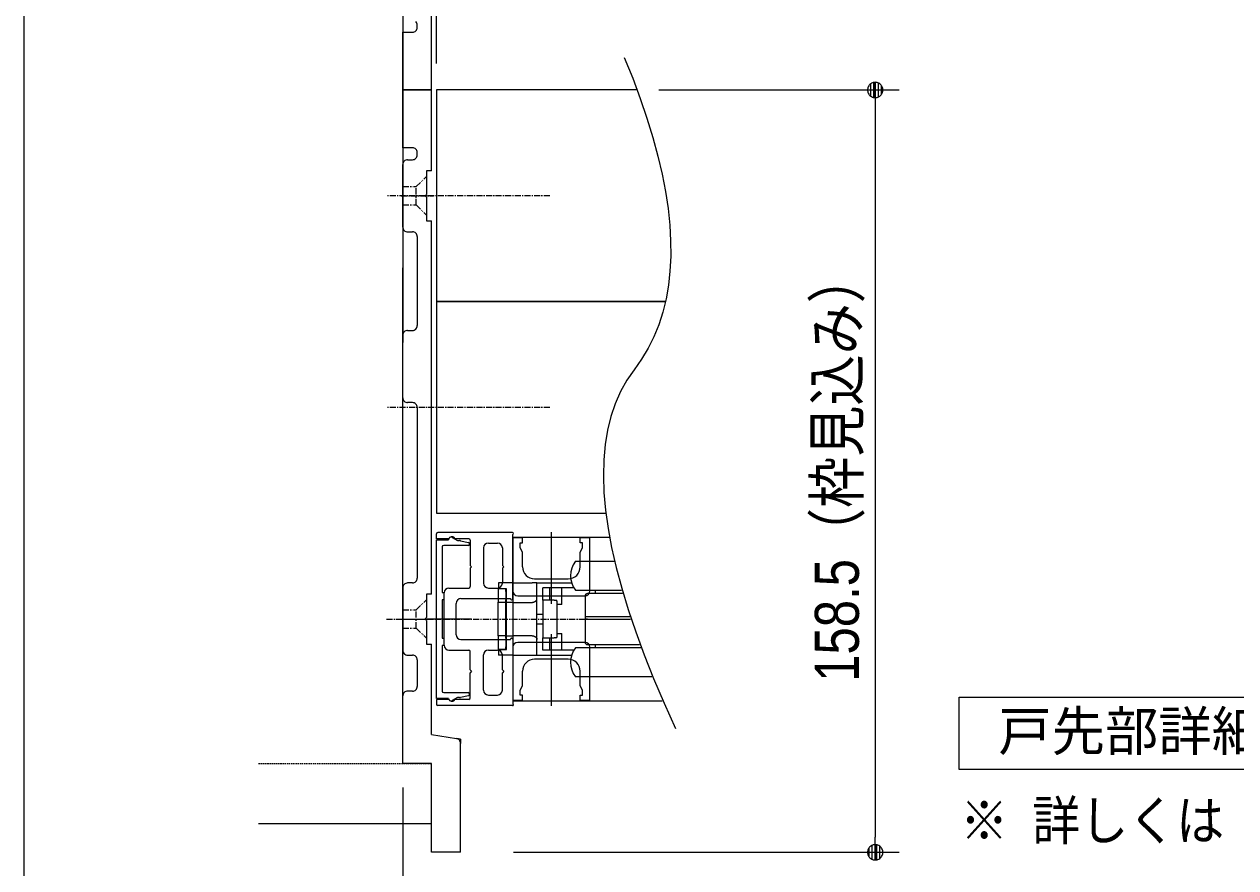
# Model space of a CAD drawing. Units: millimetres, scale not verified. Extents: x -6062 to 6062, y -3045 to 3045.
# Drawn here: x -5788 to -4779, y 1642 to 2344 of the extents above; entities that cross this region are included whole.
import ezdxf
from ezdxf.enums import TextEntityAlignment as Align

# ---------------------------------------------------------------- set-up
doc = ezdxf.new("R2010")
doc.units = ezdxf.units.MM
doc.header["$LTSCALE"] = 20
for name, pattern in [('CHAIN1', [8, 5, -1, 1, -1]), ('DASHED1', [1.8, 1.2, -0.6]), ('DOUBLE_CHAIN1', [8.8, 5, -1, 0.6, -0.6, 0.6, -1])]:
    doc.linetypes.add(name, pattern=pattern)
for name, color, linetype, lineweight in [('0-0_2寸法-1', 7, 'Continuous', 9), ('0-1_0', 7, 'Continuous', 9), ('0-2_2寸法-3', 7, 'Continuous', 9), ('0-3_2寸法-2', 7, 'Continuous', 9), ('0-4_3一般', 7, 'Continuous', 9), ('0-5_1図面枠', 7, 'Continuous', 9)]:
    doc.layers.add(name, color=color, linetype=linetype, lineweight=lineweight)
doc.styles.add('ＭＳ ゴシック', font='')
doc.styles.add('ＭＳ Ｐゴシック', font='')
doc.styles.get('ＭＳ ゴシック').set_extended_font_data('MS Gothic')
doc.styles.get('ＭＳ Ｐゴシック').set_extended_font_data('MS PGothic')

# ---------------------------------------------------------------- blocks, each defined once
blk = doc.blocks.new('_Dot')
at = {"layer": '0-1_0'}
for p, q in [((-10, 0), (-20, 0)), ((9.78, 2), (-9.78, 2)), ((7.99, 6), (-7.99, 6)), ((9.16, -3.98), (-9.16, -3.98)), ((6, -7.98), (-6, -7.98))]:
    blk.add_line(p, q, dxfattribs=at)
for points in [[(10, 0), (9.92, 1.25), (9.69, 2.49), (9.3, 3.68), (8.76, 4.82), (8.09, 5.88), (7.29, 6.85), (6.37, 7.71), (5.36, 8.44), (4.26, 9.05), (3.09, 9.51), (1.87, 9.82), (0.63, 9.98), (-0.63, 9.98), (-1.87, 9.82), (-3.09, 9.51), (-4.26, 9.05), (-5.36, 8.44), (-6.37, 7.71), (-7.29, 6.85), (-8.09, 5.88), (-8.76, 4.82), (-9.3, 3.68), (-9.69, 2.49), (-9.92, 1.25), (-10, 0), (0, 0)], [(-10, 0), (-9.92, -1.25), (-9.69, -2.49), (-9.3, -3.68), (-8.76, -4.82), (-8.09, -5.88), (-7.29, -6.85), (-6.37, -7.71), (-5.36, -8.44), (-4.26, -9.05), (-3.09, -9.51), (-1.87, -9.82), (-0.63, -9.98), (0.63, -9.98), (1.87, -9.82), (3.09, -9.51), (4.26, -9.05), (5.36, -8.44), (6.37, -7.71), (7.29, -6.85), (8.09, -5.88), (8.76, -4.82), (9.3, -3.68), (9.69, -2.49), (9.92, -1.25), (10, 0), (0, 0)]]:
    blk.add_lwpolyline(points, close=True, dxfattribs=at)
blk = doc.blocks.new('グループ-2')
at = {"layer": '0-2_2寸法-3'}
blk.add_lwpolyline([(-55439.7, 34474.8), (-64439.7, 34474.8), (-64439.7, 35674.8), (-55439.7, 35674.8)], close=True, dxfattribs=at)
at = {"layer": '0-2_2寸法-3', "style": 'ＭＳ ゴシック'}
blk.add_text('戸先部詳細図 1/5', height=650.9, dxfattribs=at).set_placement((-63791.8, 34592.4), align=Align.BOTTOM_LEFT)
blk = doc.blocks.new('グループ-3')
at = {"layer": '0-4_3一般'}
for p, q in [((-73700, 49976.9), (-73700, 41576.9)), ((-73220, 45776.9), (-73220, 47120.9)), ((-73460, 46816.9), (-73460, 46856.9)), ((-73700, 46736.9), (-73540, 46736.9)), ((-73700, 45776.9), (-73700, 46736.9)), ((-73700, 45776.9), (-73220, 45776.9)), ((-73700, 44816.9), (-73700, 45776.9)), ((-73540, 44816.9), (-73700, 44816.9)), ((-73620, 44616.9), (-73540, 44616.9)), ((-73460, 44696.9), (-73460, 44736.9)), ((-73700, 43496.9), (-73700, 44536.9)), ((-73220, 44432.9), (-73308, 44432.9)), ((-73308, 44432.9), (-73308, 44040.9)), ((-73332, 44016.9), (-73308, 44040.9)), ((-73332, 44016.9), (-73308, 44040.9)), ((-73308, 43992.9), (-73332, 44016.9)), ((-73308, 43992.9), (-73332, 44016.9)), ((-73308, 43992.9), (-73308, 43600.9)), ((-73308, 43600.9), (-73220, 43600.9)), ((-73220, 37392.9), (-73220, 43600.9)), ((-73620, 43416.9), (-73540, 43416.9)), ((-73460, 43336.9), (-73460, 41856.9)), ((-73700, 41696.9), (-73700, 42816.9)), ((-73620, 41776.9), (-73540, 41776.9)), ((-73700, 40656.9), (-73700, 41696.9)), ((-73700, 34736.9), (-73700, 40656.9)), ((-73540, 40576.9), (-73620, 40576.9)), ((-73460, 40496.9), (-73460, 37656.9)), ((-73540, 37576.9), (-73620, 37576.9)), ((-73700, 37496.9), (-73700, 36456.9)), ((-73220, 37392.9), (-73308, 37392.9)), ((-73308, 37392.9), (-73308, 37000.9)), ((-73308, 36952.9), (-73308, 36560.9)), ((-73308, 36560.9), (-73220, 36560.9)), ((-73220, 35056.9), (-73220, 36560.9)), ((-73620, 36376.9), (-73540, 36376.9)), ((-73460, 36296.9), (-73460, 35856.9)), ((-73700, 34576.9), (-73700, 35696.9)), ((-73540, 35776.9), (-73620, 35776.9)), ((-73220, 35056.9), (-72806.8, 34988)), ((-72740, 33096.9), (-72740, 34909.1)), ((-73220, 34576.9), (-73700, 34576.9)), ((-73220, 33096.9), (-73220, 34576.9)), ((-76100, 33576.9), (-73220, 33576.9)), ((-72740, 33096.9), (-73220, 33096.9))]:
    blk.add_line(p, q, dxfattribs=at)
at = {"layer": '0-4_3一般', "linetype": 'DOUBLE_CHAIN1'}
for p, q in [((-73700, 44168.9), (-73476, 44168.9)), ((-73476, 44168.9), (-73308, 44336.9)), ((-73476, 43864.9), (-73476, 44168.9)), ((-73700, 43864.9), (-73476, 43864.9)), ((-73476, 43864.9), (-73308, 43696.9)), ((-73700, 37128.9), (-73476, 37128.9)), ((-73476, 36824.9), (-73308, 36656.9)), ((-72740, 34976.9), (-72806.8, 34988)), ((-72740, 34976.9), (-72740, 34909.1))]:
    blk.add_line(p, q, dxfattribs=at)
at = {"layer": '0-4_3一般', "linetype": 'CHAIN1'}
for p, q in [((-73727.9, 44016.9), (-73189.5, 44016.9)), ((-73727.9, 36976.9), (-73189.5, 36976.9))]:
    blk.add_line(p, q, dxfattribs=at)
at = {"layer": '0-4_3一般', "linetype": 'DASHED1'}
blk.add_line((-76100, 34576.9), (-73220, 34576.9), dxfattribs=at)
at = {"layer": '0-4_3一般'}
for points in [[(-73220, 44432.9), (-73220, 45776.9), (-73700, 45776.9)], [(-73308, 36952.9), (-73332, 36976.9), (-73308, 37000.9)]]:
    blk.add_lwpolyline(points, dxfattribs=at)
at = {"layer": '0-4_3一般', "linetype": 'DOUBLE_CHAIN1'}
blk.add_lwpolyline([(-73700, 36824.9), (-73476, 36824.9), (-73476, 37128.9), (-73308, 37296.9)], dxfattribs=at)
at = {"layer": '0-4_3一般'}
for centre, start, end in [((-73540, 46856.9), 0, 45), ((-73540, 46816.9), 315, 0), ((-73540, 46816.9), 270, 315), ((-73540, 44736.9), 45, 90), ((-73540, 44736.9), 0, 45), ((-73620, 44536.9), 135, 180), ((-73620, 44536.9), 90, 135), ((-73540, 44696.9), 270, 315), ((-73540, 44696.9), 315, 0), ((-73620, 43496.9), 180, 225), ((-73620, 43496.9), 225, 270), ((-73540, 43336.9), 45, 90), ((-73540, 43336.9), 0, 45), ((-73620, 41696.9), 135, 180), ((-73620, 41696.9), 90, 135), ((-73540, 41856.9), 270, 315), ((-73540, 41856.9), 315, 0), ((-73620, 40656.9), 180, 225), ((-73620, 40656.9), 225, 270), ((-73540, 40496.9), 45, 90), ((-73540, 40496.9), 0, 45), ((-73620, 37496.9), 135, 180), ((-73620, 37496.9), 90, 135), ((-73540, 37656.9), 270, 315), ((-73540, 37656.9), 315, 0), ((-73620, 36456.9), 180, 225), ((-73620, 36456.9), 225, 270), ((-73540, 36296.9), 45, 90), ((-73540, 36296.9), 0, 45), ((-73620, 35696.9), 135, 180), ((-73620, 35696.9), 90, 135), ((-73540, 35856.9), 270, 315), ((-73540, 35856.9), 315, 0), ((-72820, 34909.1), 40.26884, 80.53768), ((-72820, 34909.1), 0, 40.26884)]:
    blk.add_arc(centre, 80, start, end, dxfattribs=at)
blk = doc.blocks.new('グループ-4')
at = {"layer": '0-4_3一般'}
for p, q in [((-73140, 38312.9), (-73140, 38392.9)), ((-72943.9, 38312.9), (-73140, 38312.9)), ((-71876, 38416.9), (-73116, 38416.9)), ((-72604, 38312.9), (-72833.4, 38312.9)), ((-71868, 37312.9), (-71868, 38384.9)), ((-71868, 38336.9), (-71868, 35616.9)), ((-71868, 38336.9), (-70265.6, 38336.9)), ((-71708, 38324.9), (-71868, 38324.9)), ((-71868, 38324.9), (-71868, 37444.9)), ((-71860, 38398.7), (-71860, 38400.9)), ((-71708, 38244.9), (-71708, 38324.9)), ((-71228, 37227.6), (-71228, 38419.6)), ((-70748, 38244.9), (-70748, 38324.9)), ((-70588, 38324.9), (-70748, 38324.9)), ((-70588, 37444.9), (-70588, 38324.9)), ((-73044, 38176.9), (-73044, 37416.9)), ((-72612, 38200.9), (-73020, 38200.9)), ((-72740.2, 38279.3), (-72607.3, 38252.7)), ((-72588, 38229.2), (-72588, 38224.9)), ((-72580, 38288.9), (-72580, 37868.9)), ((-72356, 38160.9), (-72356, 37572.9)), ((-72276, 38240.9), (-72124, 38240.9)), ((-72044, 38160.9), (-72044, 37868.9)), ((-71748, 38244.9), (-71708, 38244.9)), ((-71748, 38164.9), (-71748, 38244.9)), ((-71708, 38084.9), (-71748, 38164.9)), ((-70708, 38244.9), (-70748, 38244.9)), ((-70748, 38084.9), (-70708, 38164.9)), ((-70708, 38164.9), (-70708, 38244.9)), ((-71708, 37844.9), (-71708, 38084.9)), ((-70828, 37936.9), (-70183.5, 37936.9)), ((-70748, 37844.9), (-70748, 38084.9)), ((-72580, 37868.9), (-72556, 37844.9)), ((-72556, 37844.9), (-72580, 37820.9)), ((-72580, 37820.9), (-72580, 37516.9)), ((-72044, 37868.9), (-72020, 37844.9)), ((-72020, 37844.9), (-72044, 37820.9)), ((-72044, 37820.9), (-72044, 37572.9)), ((-72108, 37576.9), (-72108, 37480.9)), ((-71868, 37576.9), (-72108, 37576.9)), ((-71868, 37576.9), (-71868, 37256.9)), ((-71868, 37576.9), (-71548, 37576.9)), ((-71508, 37644.9), (-70948, 37644.9)), ((-71468, 37576.9), (-70889.6, 37576.9)), ((-73012, 36540.9), (-73012, 37412.9)), ((-72932, 37492.9), (-72604, 37492.9)), ((-72732, 37316.9), (-71908, 37316.9)), ((-72276, 37492.9), (-72124, 37492.9)), ((-71988, 37476.9), (-72116, 37476.9)), ((-72116, 37476.9), (-72116, 37436.9)), ((-72116, 37436.9), (-72116, 37296.9)), ((-71972, 37480.9), (-72108, 37480.9)), ((-71988, 37436.9), (-71988, 37476.9)), ((-71988, 37476.9), (-71972, 37476.9)), ((-71988, 37436.9), (-71988, 37296.9)), ((-71972, 37256.9), (-71972, 37480.9)), ((-71908, 37316.9), (-71908, 37312.9)), ((-71788, 37364.9), (-70668, 37364.9)), ((-71468.1, 37313.5), (-71468, 37316.3)), ((-71252, 37496.9), (-71372, 37496.9)), ((-71372, 37288.9), (-71372, 37496.9)), ((-71252, 37288.9), (-71252, 37496.9)), ((-71052, 37496.9), (-71252, 37496.9)), ((-71052, 37216.9), (-71052, 37496.9)), ((-70854.4, 37496.9), (-71052, 37496.9)), ((-70828, 37456.9), (-70059, 37456.9)), ((-70042.9, 37400.9), (-70628, 37400.9)), ((-70492, 37400.9), (-70492, 37456.9)), ((-73044, 37296.9), (-73044, 36656.9)), ((-72812, 36716.9), (-72812, 37236.9)), ((-72116, 37296.9), (-72116, 37256.9)), ((-72116, 36696.9), (-72116, 37256.9)), ((-71988, 36696.9), (-71988, 37256.9)), ((-71972, 37256.9), (-71868, 37256.9)), ((-71972, 36696.9), (-71972, 37256.9)), ((-71892, 37296.9), (-71884, 37296.9)), ((-71868, 37256.9), (-71868, 37254)), ((-71868, 37254), (-71548, 37254)), ((-71372, 37278.2), (-71372, 37268.3)), ((-71183.2, 37288.9), (-71156, 37288.9)), ((-71132, 36688.9), (-71132, 37264.9)), ((-71052, 37216.9), (-71132, 37216.9)), ((-72821.4, 36976.9), (-73301.4, 36976.9)), ((-72556, 36976.9), (-73177.9, 36976.9)), ((-71468, 37056.9), (-71372, 37056.9)), ((-71468, 36896.9), (-71372, 36896.9)), ((-70668, 37016.9), (-70668, 36976.9)), ((-70668, 36976.9), (-70668, 36592.9)), ((-70628, 36976.9), (-70668, 36976.9)), ((-70628, 37016.9), (-69924, 37016.9)), ((-70628, 36976.9), (-69910.7, 36976.9)), ((-71988, 36696.9), (-72116, 36696.9)), ((-72116, 36696.9), (-72116, 36656.9)), ((-71988, 36656.9), (-71988, 36696.9)), ((-71548, 36699.8), (-71868, 36699.8)), ((-71868, 36699.8), (-71868, 36696.9)), ((-71228, 35534.1), (-71228, 36726.1)), ((-71132, 36736.9), (-71052, 36736.9)), ((-71052, 36456.9), (-71052, 36736.9)), ((-73044, 36536.9), (-73044, 35776.9)), ((-72116, 36656.9), (-72116, 36516.9)), ((-72116, 36516.9), (-72116, 36476.9)), ((-71988, 36656.9), (-71988, 36516.9)), ((-71988, 36476.9), (-71988, 36516.9)), ((-71892, 36656.9), (-71884, 36656.9)), ((-71868, 36640.9), (-71868, 35568.9)), ((-71868, 36508.9), (-71868, 35628.9)), ((-70668, 36588.9), (-71788, 36588.9)), ((-71468.1, 36640.2), (-71468, 36637.5)), ((-71468, 36376.9), (-71468, 36637.5)), ((-71372, 36675.5), (-71372, 36664.9)), ((-71372, 36664.9), (-71183.2, 36664.9)), ((-71252, 36456.9), (-71252, 36664.9)), ((-71156, 36664.9), (-71183.2, 36664.9)), ((-69741.8, 36496.9), (-70828, 36496.9)), ((-70628, 36552.9), (-69762.6, 36552.9)), ((-70588, 35628.9), (-70588, 36508.9)), ((-70492, 36496.9), (-70492, 36552.9)), ((-72932, 36460.9), (-72604, 36460.9)), ((-72580, 36132.9), (-72580, 36436.9)), ((-72356, 35792.9), (-72356, 36380.9)), ((-72276, 36460.9), (-72124, 36460.9)), ((-72116, 36476.9), (-71988, 36476.9)), ((-72108, 36472.9), (-72108, 36376.9)), ((-72044, 36132.9), (-72044, 36380.9)), ((-71988, 36476.9), (-71972, 36476.9)), ((-71868, 36376.9), (-71548, 36376.9)), ((-71548, 36376.9), (-71468, 36376.9)), ((-70948, 36308.9), (-71508, 36308.9)), ((-71468, 36376.9), (-70889.6, 36376.9)), ((-71052, 36456.9), (-71252, 36456.9)), ((-70854.4, 36456.9), (-71052, 36456.9)), ((-72580, 36132.9), (-72556, 36108.9)), ((-72556, 36108.9), (-72580, 36084.9)), ((-72044, 36132.9), (-72020, 36108.9)), ((-72020, 36108.9), (-72044, 36084.9)), ((-71708, 35868.9), (-71708, 36108.9)), ((-70748, 35868.9), (-70748, 36108.9)), ((-72580, 35664.9), (-72580, 36084.9)), ((-72044, 35792.9), (-72044, 36084.9)), ((-69554.7, 36016.9), (-70828, 36016.9)), ((-73020, 35752.9), (-72612, 35752.9)), ((-72607.3, 35701), (-72740.2, 35674.4)), ((-72588, 35728.9), (-72588, 35724.6)), ((-72276, 35712.9), (-72124, 35712.9)), ((-71748, 35788.9), (-71708, 35868.9)), ((-71748, 35708.9), (-71748, 35788.9)), ((-71708, 35708.9), (-71748, 35708.9)), ((-71708, 35628.9), (-71708, 35708.9)), ((-70708, 35788.9), (-70748, 35868.9)), ((-70748, 35708.9), (-70708, 35708.9)), ((-70748, 35628.9), (-70748, 35708.9)), ((-70708, 35708.9), (-70708, 35788.9)), ((-73140, 35640.9), (-73140, 35560.9)), ((-72943.9, 35640.9), (-73140, 35640.9)), ((-71876, 35536.9), (-73116, 35536.9)), ((-72604, 35640.9), (-72833.4, 35640.9)), ((-71868, 35628.9), (-71708, 35628.9)), ((-71868, 35616.9), (-69386.7, 35616.9)), ((-71860, 35555), (-71860, 35552.9)), ((-70748, 35628.9), (-70588, 35628.9))]:
    blk.add_line(p, q, dxfattribs=at)
at = {"layer": '0-4_3一般', "linetype": 'CHAIN1'}
blk.add_line((-73969.9, 36976.9), (-69910.7, 36976.9), dxfattribs=at)
at = {"layer": '0-4_3一般'}
for points in [[(-72880, 38331.5), (-72792.3, 38280.9), (-72755.9, 38280.9)], [(-72940, 35656.9), (-73140, 35656.9), (-73140, 38296.9), (-72940, 38296.9)], [(-71468, 36637.5), (-71468, 37316.3), (-71468, 37576.9), (-71548, 37576.9)], [(-73044, 37416.9), (-73020, 37416.9), (-73020, 37296.9), (-73044, 37296.9)], [(-71548, 37254), (-71545.2, 37254.2), (-71542.5, 37254.6), (-71539.7, 37254.9), (-71537, 37255.4), (-71534.2, 37255.9), (-71531.5, 37256.5), (-71528.8, 37257.2), (-71526.1, 37257.9), (-71523.4, 37258.7), (-71520.7, 37259.6), (-71518, 37260.5), (-71515.3, 37261.5), (-71512.6, 37262.6), (-71510, 37263.8), (-71507.3, 37265), (-71504.7, 37266.3), (-71502, 37267.7), (-71499.4, 37269.1), (-71496.8, 37270.7), (-71494.2, 37272.3), (-71491.6, 37273.9), (-71489.2, 37275.6), (-71486.9, 37277.4), (-71484.8, 37279.2), (-71482.7, 37281.1), (-71480.8, 37283), (-71479.1, 37285), (-71477.5, 37287.1), (-71475.9, 37289.2), (-71474.6, 37291.4), (-71473.3, 37293.6), (-71472.2, 37295.9), (-71471.2, 37298.2), (-71470.4, 37300.6), (-71469.7, 37303.1), (-71469.1, 37305.6), (-71468.6, 37308.2), (-71468.3, 37310.8), (-71468.1, 37313.5)], [(-70668, 37360.9), (-70668, 37016.9), (-70628, 37016.9)], [(-72116, 37256.9), (-71988, 37256.9), (-71988, 37296.9)], [(-71183.2, 37288.9), (-71372, 37288.9), (-71372, 37278.2)], [(-71372, 37268.3), (-71372, 36685.4), (-71372, 36675.5)], [(-72108, 36472.9), (-71972, 36472.9), (-71972, 36696.9), (-71868, 36696.9), (-71868, 36376.9), (-72108, 36376.9)], [(-71548, 36699.8), (-71545.2, 36699.5), (-71542.5, 36699.2), (-71539.7, 36698.8), (-71537, 36698.4), (-71534.2, 36697.9), (-71531.5, 36697.3), (-71528.8, 36696.6), (-71526.1, 36695.9), (-71523.4, 36695.1), (-71520.7, 36694.2), (-71518, 36693.2), (-71515.3, 36692.2), (-71512.6, 36691.1), (-71510, 36690), (-71507.3, 36688.7), (-71504.7, 36687.4), (-71502, 36686.1), (-71499.4, 36684.6), (-71496.8, 36683.1), (-71494.2, 36681.5), (-71491.6, 36679.9), (-71489.2, 36678.2), (-71486.9, 36676.4), (-71484.8, 36674.6), (-71482.7, 36672.7), (-71480.8, 36670.7), (-71479.1, 36668.7), (-71477.5, 36666.7), (-71475.9, 36664.6), (-71474.6, 36662.4), (-71473.3, 36660.2), (-71472.2, 36657.9), (-71471.2, 36655.5), (-71470.4, 36653.1), (-71469.7, 36650.7), (-71469.1, 36648.1), (-71468.6, 36645.6), (-71468.3, 36642.9), (-71468.1, 36640.2)], [(-73044, 36656.9), (-73020, 36656.9), (-73020, 36536.9), (-73044, 36536.9)], [(-72732, 36636.9), (-71908, 36636.9), (-71908, 36640.9)], [(-71252, 36456.9), (-71372, 36456.9), (-71372, 36664.9)], [(-72755.9, 35672.9), (-72792.3, 35672.9), (-72880, 35622.2)]]:
    blk.add_lwpolyline(points, dxfattribs=at)
for centre, radius, start, end in [((-73116, 38392.9), 24, 90, 180), ((-72943.9, 38328.9), 16, 270, 326.25101), ((-72900, 38296.9), 40, 60, 180), ((-72884, 38288.9), 56, 25.37693, 146.25101), ((-72604, 38288.9), 24, 0, 90), ((-71876, 38400.9), 16, 0, 90), ((-71876, 38398.7), 16, 300, 0), ((-73020, 38176.9), 24, 90, 180), ((-72755.9, 38200.9), 80, 78.69007, 90), ((-72612, 38224.9), 24, 270, 0), ((-72612, 38229.2), 24, 0, 78.69007), ((-72276, 38160.9), 80, 90, 180), ((-72124, 38160.9), 80, 0, 90), ((-70508, 37696.9), 400, 143.1301, 216.8699), ((-71508, 37844.9), 200, 180, 270), ((-70948, 37844.9), 200, 270, 0), ((-72604, 37516.9), 24, 270, 0), ((-72276, 37572.9), 80, 180, 270), ((-72124, 37572.9), 80, 270, 0), ((-72932, 37412.9), 80, 90, 180), ((-72732, 37236.9), 80, 90, 180), ((-71892, 37312.9), 16, 180, 270), ((-71884, 37312.9), 16, 270, 0), ((-71788, 37444.9), 80, 180, 270), ((-70668, 37444.9), 80, 270, 0), ((-70628, 37360.9), 40, 90, 180), ((-71156, 37264.9), 24, 0, 90), ((-72732, 36716.9), 80, 180, 270), ((-72932, 36540.9), 80, 180, 270), ((-71892, 36640.9), 16, 90, 180), ((-71884, 36640.9), 16, 0, 90), ((-71788, 36508.9), 80, 90, 180), ((-71156, 36688.9), 24, 270, 0), ((-70508, 36256.9), 400, 143.1301, 216.8699), ((-70628, 36592.9), 40, 180, 270), ((-70668, 36508.9), 80, 0, 90), ((-72604, 36436.9), 24, 0, 90), ((-72276, 36380.9), 80, 90, 180), ((-72124, 36380.9), 80, 0, 90), ((-71508, 36108.9), 200, 90, 180), ((-70948, 36108.9), 200, 0, 90), ((-73020, 35776.9), 24, 180, 270), ((-72612, 35728.9), 24, 0, 90), ((-72612, 35724.6), 24, 281.30993, 0), ((-72276, 35792.9), 80, 180, 270), ((-72124, 35792.9), 80, 270, 0), ((-73116, 35560.9), 24, 180, 270), ((-72943.9, 35624.9), 16, 33.74899, 90), ((-72900, 35656.9), 40, 180, 300), ((-72884, 35664.9), 56, 213.74899, 334.62307), ((-72755.9, 35752.9), 80, 270, 281.30993), ((-72604, 35664.9), 24, 270, 0), ((-71876, 35552.9), 16, 270, 0), ((-71876, 35555), 16, 0, 60)]:
    blk.add_arc(centre, radius, start, end, dxfattribs=at)
blk = doc.blocks.new('グループ-5')
at = {"layer": '0-4_3一般', "linetype": 'CHAIN1'}
for p, q in [((-71255.8, 44016.9), (-73975.8, 44016.9)), ((-71255.8, 40496.9), (-73975.8, 40496.9))]:
    blk.add_line(p, q, dxfattribs=at)
at = {"layer": '0-4_3一般'}
for points in [[(-69817, 45776.9), (-73140, 45776.9), (-73140, 42256.9), (-69321.9, 42256.9)], [(-69321.9, 42256.9), (-73140, 42256.9), (-73140, 38736.9), (-70325.3, 38736.9)]]:
    blk.add_lwpolyline(points, dxfattribs=at)
for name in ['グループ-3', 'グループ-4']:
    blk.add_blockref(name, (0, 0), dxfattribs=at)
blk = doc.blocks.new('グループ-105')
at = {"layer": '0-5_1図面枠'}
blk.add_lwpolyline([(-80000, 55400), (80000, 55400), (80000, -55400), (-80000, -55400)], close=True, dxfattribs=at)
blk = doc.blocks.new('図面枠')
at = {"layer": '0-5_1図面枠'}
blk.add_blockref('グループ-105', (0, 0), dxfattribs=at)

msp = doc.modelspace()

# ---------------------------------------------------------------- linework, layer by layer
at = {"layer": '0-0_2寸法-1'}
for p, q in [((-5444.5, 2310.84), (-5444.5, 2618.84)), ((-5259.48, 2288.84), (-5059.48, 2288.84)), ((-5079.48, 2276.13), (-5079.48, 1667.56)), ((-5380.5, 1654.84), (-5059.48, 1654.84))]:
    msp.add_line(p, q, dxfattribs=at)
at = {"layer": '0-3_2寸法-2'}
msp.add_line((-5472.5, 1708.84), (-5472.5, 1564.84), dxfattribs=at)
at = {"layer": '0-4_3一般'}
msp.add_line((-5255.13, 1778.91), (-5245.62, 1757.84), dxfattribs=at)
msp.add_lwpolyline([(-5288.22, 2315.84), (-5281.26, 2298.55), (-5274.99, 2281.7), (-5269.41, 2265.31), (-5264.52, 2249.38), (-5260.32, 2233.9), (-5256.8, 2218.87), (-5253.98, 2204.3), (-5251.85, 2190.18), (-5250.4, 2176.52), (-5249.65, 2163.31), (-5249.58, 2150.55), (-5250.2, 2138.25), (-5251.52, 2126.4), (-5253.52, 2115.01), (-5256.21, 2104.07), (-5259.59, 2093.58), (-5263.67, 2083.55), (-5268.43, 2073.98), (-5273.88, 2064.85), (-5280.01, 2056.18), (-5286.09, 2047.42), (-5291.34, 2038.01), (-5295.77, 2027.95), (-5299.39, 2017.24), (-5302.18, 2005.88), (-5304.15, 1993.88), (-5305.3, 1981.23), (-5305.63, 1967.93), (-5305.14, 1953.98), (-5303.83, 1939.39), (-5301.7, 1924.15), (-5298.75, 1908.26), (-5294.98, 1891.73), (-5290.39, 1874.54), (-5284.98, 1856.71), (-5278.75, 1838.23), (-5271.7, 1819.11), (-5263.82, 1799.33), (-5255.13, 1778.91)], dxfattribs=at)

# ---------------------------------------------------------------- block references
at = {"layer": '0-0_2寸法-1', "xscale": 0.6356201, "yscale": 0.6356201}
for p, rotation in [((-5079.48, 2288.84), 90), ((-5079.48, 1654.84), 270)]:
    msp.add_blockref('_Dot', p, dxfattribs=dict(at, rotation=rotation))
at = {"layer": '0-2_2寸法-3', "xscale": 0.05, "yscale": 0.05}
msp.add_blockref('グループ-2', (-1787.5, 0), dxfattribs=at)
at = {"layer": '0-4_3一般', "xscale": 0.05, "yscale": 0.05}
msp.add_blockref('グループ-5', (-1787.5, 0), dxfattribs=at)
at = {"layer": '0-5_1図面枠', "xscale": 0.05, "yscale": 0.05}
msp.add_blockref('図面枠', (-1787.5, 0), dxfattribs=at)

# ---------------------------------------------------------------- texts
at = {"layer": '0-0_2寸法-1', "style": 'ＭＳ Ｐゴシック', "width": 0.85}
msp.add_text('158.5（枠見込み）', height=36.69, rotation=90, dxfattribs=at).set_placement((-5082.01, 1796.64), align=Align.BOTTOM_LEFT)
at = {"layer": '0-2_2寸法-3', "style": 'ＭＳ ゴシック', "width": 0.9}
msp.add_text('※ 詳しくは「枠詳細図面」を参照', height=32.55, dxfattribs=at).set_placement((-5008.76, 1655.26), align=Align.BOTTOM_LEFT)

doc.saveas('drawing.dxf')
